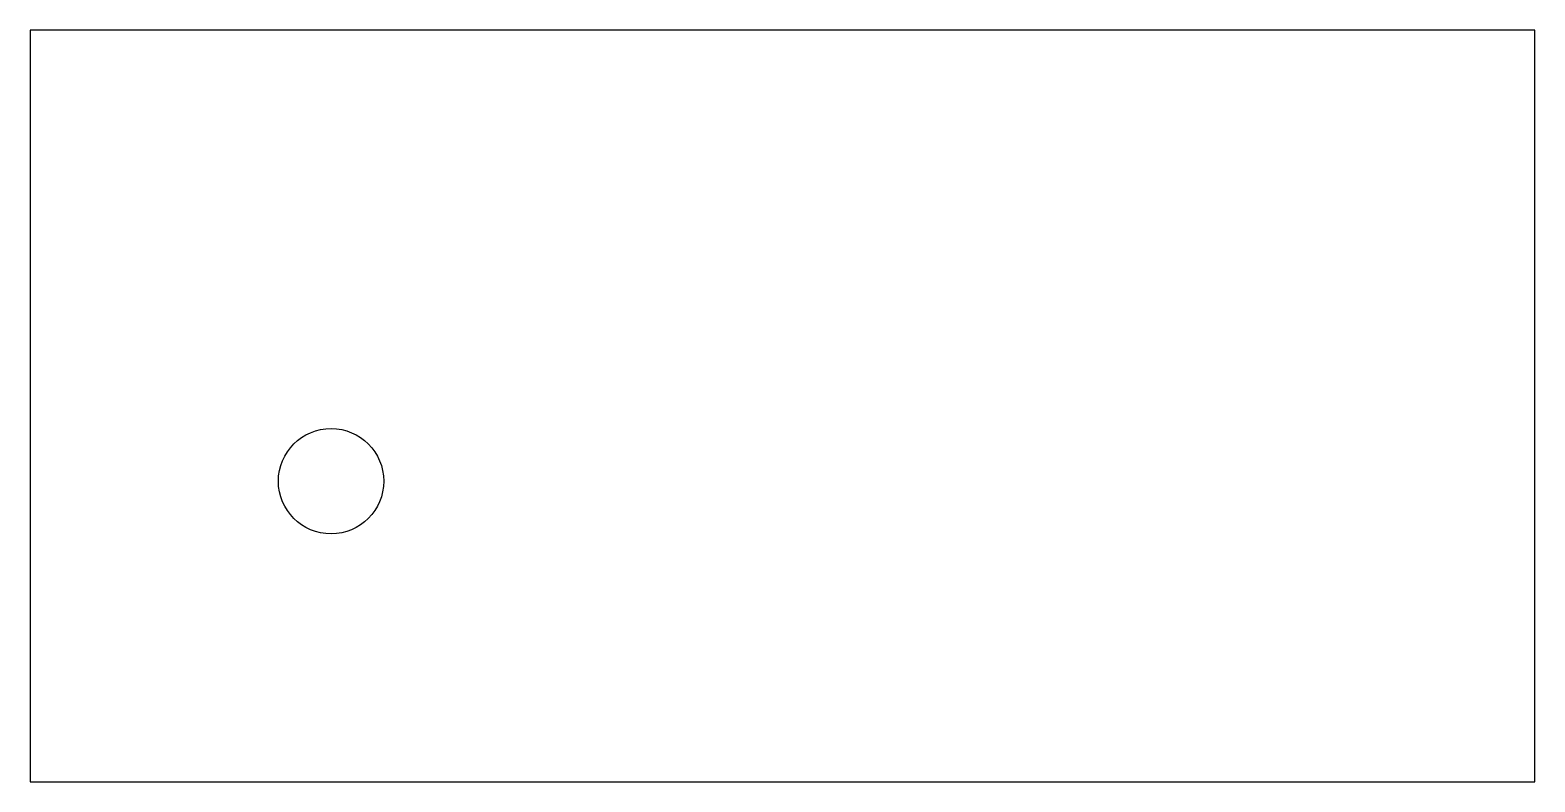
# Model space of a CAD drawing. Header units: millimetres. Extents: x 0 to 200, y 0 to 100.
import ezdxf

# ---------------------------------------------------------------- set-up
doc = ezdxf.new("R2010")
doc.units = ezdxf.units.MM

msp = doc.modelspace()

# ---------------------------------------------------------------- linework, layer by layer
at = {"layer": 'CWS_HOLES'}
msp.add_circle((40, 40), 7, dxfattribs=at)
at = {"layer": 'CWS_OUTER'}
for p, q in [((200, 100), (0, 100)), ((0, 100), (0, 0)), ((200, 0), (200, 100)), ((0, 0), (200, 0))]:
    msp.add_line(p, q, dxfattribs=at)

doc.saveas('drawing.dxf')
